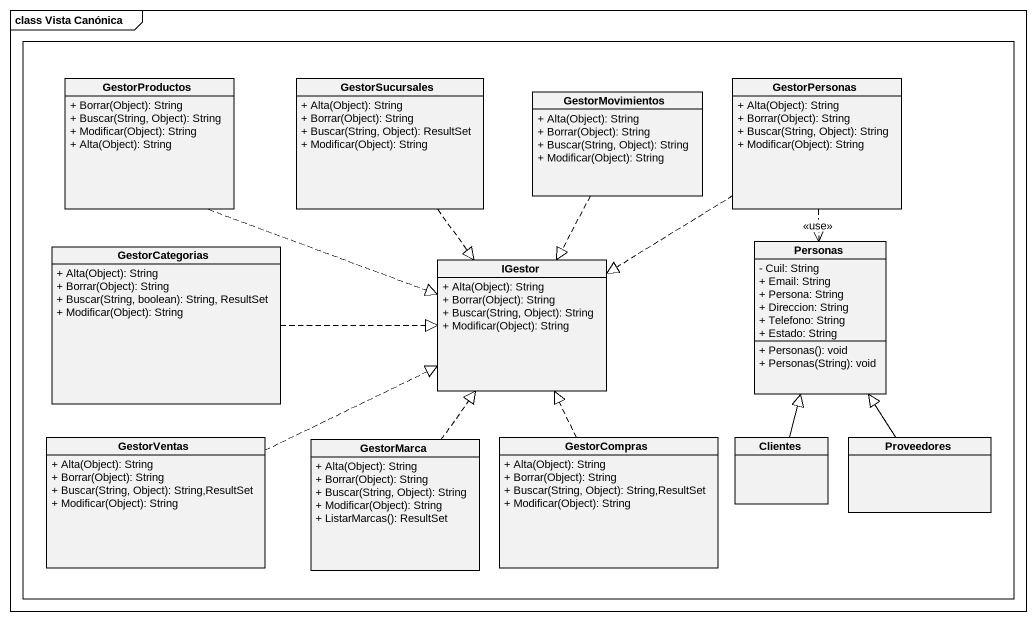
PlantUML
@startuml
mainframe class Vista Canónica
hide circle
hide empty members
skinparam classAttributeIconSize 0
rectangle " " as rectangle1 #FFFFFF {
  class GestorProductos {
    + Borrar(Object): String
    + Buscar(String, Object): String
    + Modificar(Object): String
    + Alta(Object): String
  }
  class GestorSucursales {
    + Alta(Object): String
    + Borrar(Object): String
    + Buscar(String, Object): ResultSet
    + Modificar(Object): String
  }
  class GestorMovimientos {
    + Alta(Object): String
    + Borrar(Object): String
    + Buscar(String, Object): String
    + Modificar(Object): String
  }
  class GestorPersonas {
    + Alta(Object): String
    + Borrar(Object): String
    + Buscar(String, Object): String
    + Modificar(Object): String
  }
  class GestorCategorias {
    + Alta(Object): String
    + Borrar(Object): String
    + Buscar(String, boolean): String, ResultSet
    + Modificar(Object): String
  }
  class IGestor {
    + Alta(Object): String
    + Borrar(Object): String
    + Buscar(String, Object): String
    + Modificar(Object): String
  }
  class Personas {
    - Cuil: String
    + Email: String
    + Persona: String
    + Direccion: String
    + Telefono: String
    + Estado: String
    + Personas(): void
    + Personas(String): void
  }
  class GestorVentas {
    + Alta(Object): String
    + Borrar(Object): String
    + Buscar(String, Object): String,ResultSet
    + Modificar(Object): String
  }
  class GestorMarca {
    + Alta(Object): String
    + Borrar(Object): String
    + Buscar(String, Object): String
    + Modificar(Object): String
    + ListarMarcas(): ResultSet
  }
  class GestorCompras {
    + Alta(Object): String
    + Borrar(Object): String
    + Buscar(String, Object): String,ResultSet
    + Modificar(Object): String
  }
  class Clientes
  class Proveedores
}
GestorProductos .right.|> IGestor
GestorSucursales ..|> IGestor
GestorMovimientos ..|> IGestor
GestorPersonas ..|> IGestor
GestorPersonas ..> Personas : <<use>>
GestorCategorias .right.|> IGestor
GestorVentas .right.|> IGestor
GestorMarca .up.|> IGestor
GestorCompras .up.|> IGestor
Clientes -up-|> Personas
Proveedores -up-|> Personas
@enduml
